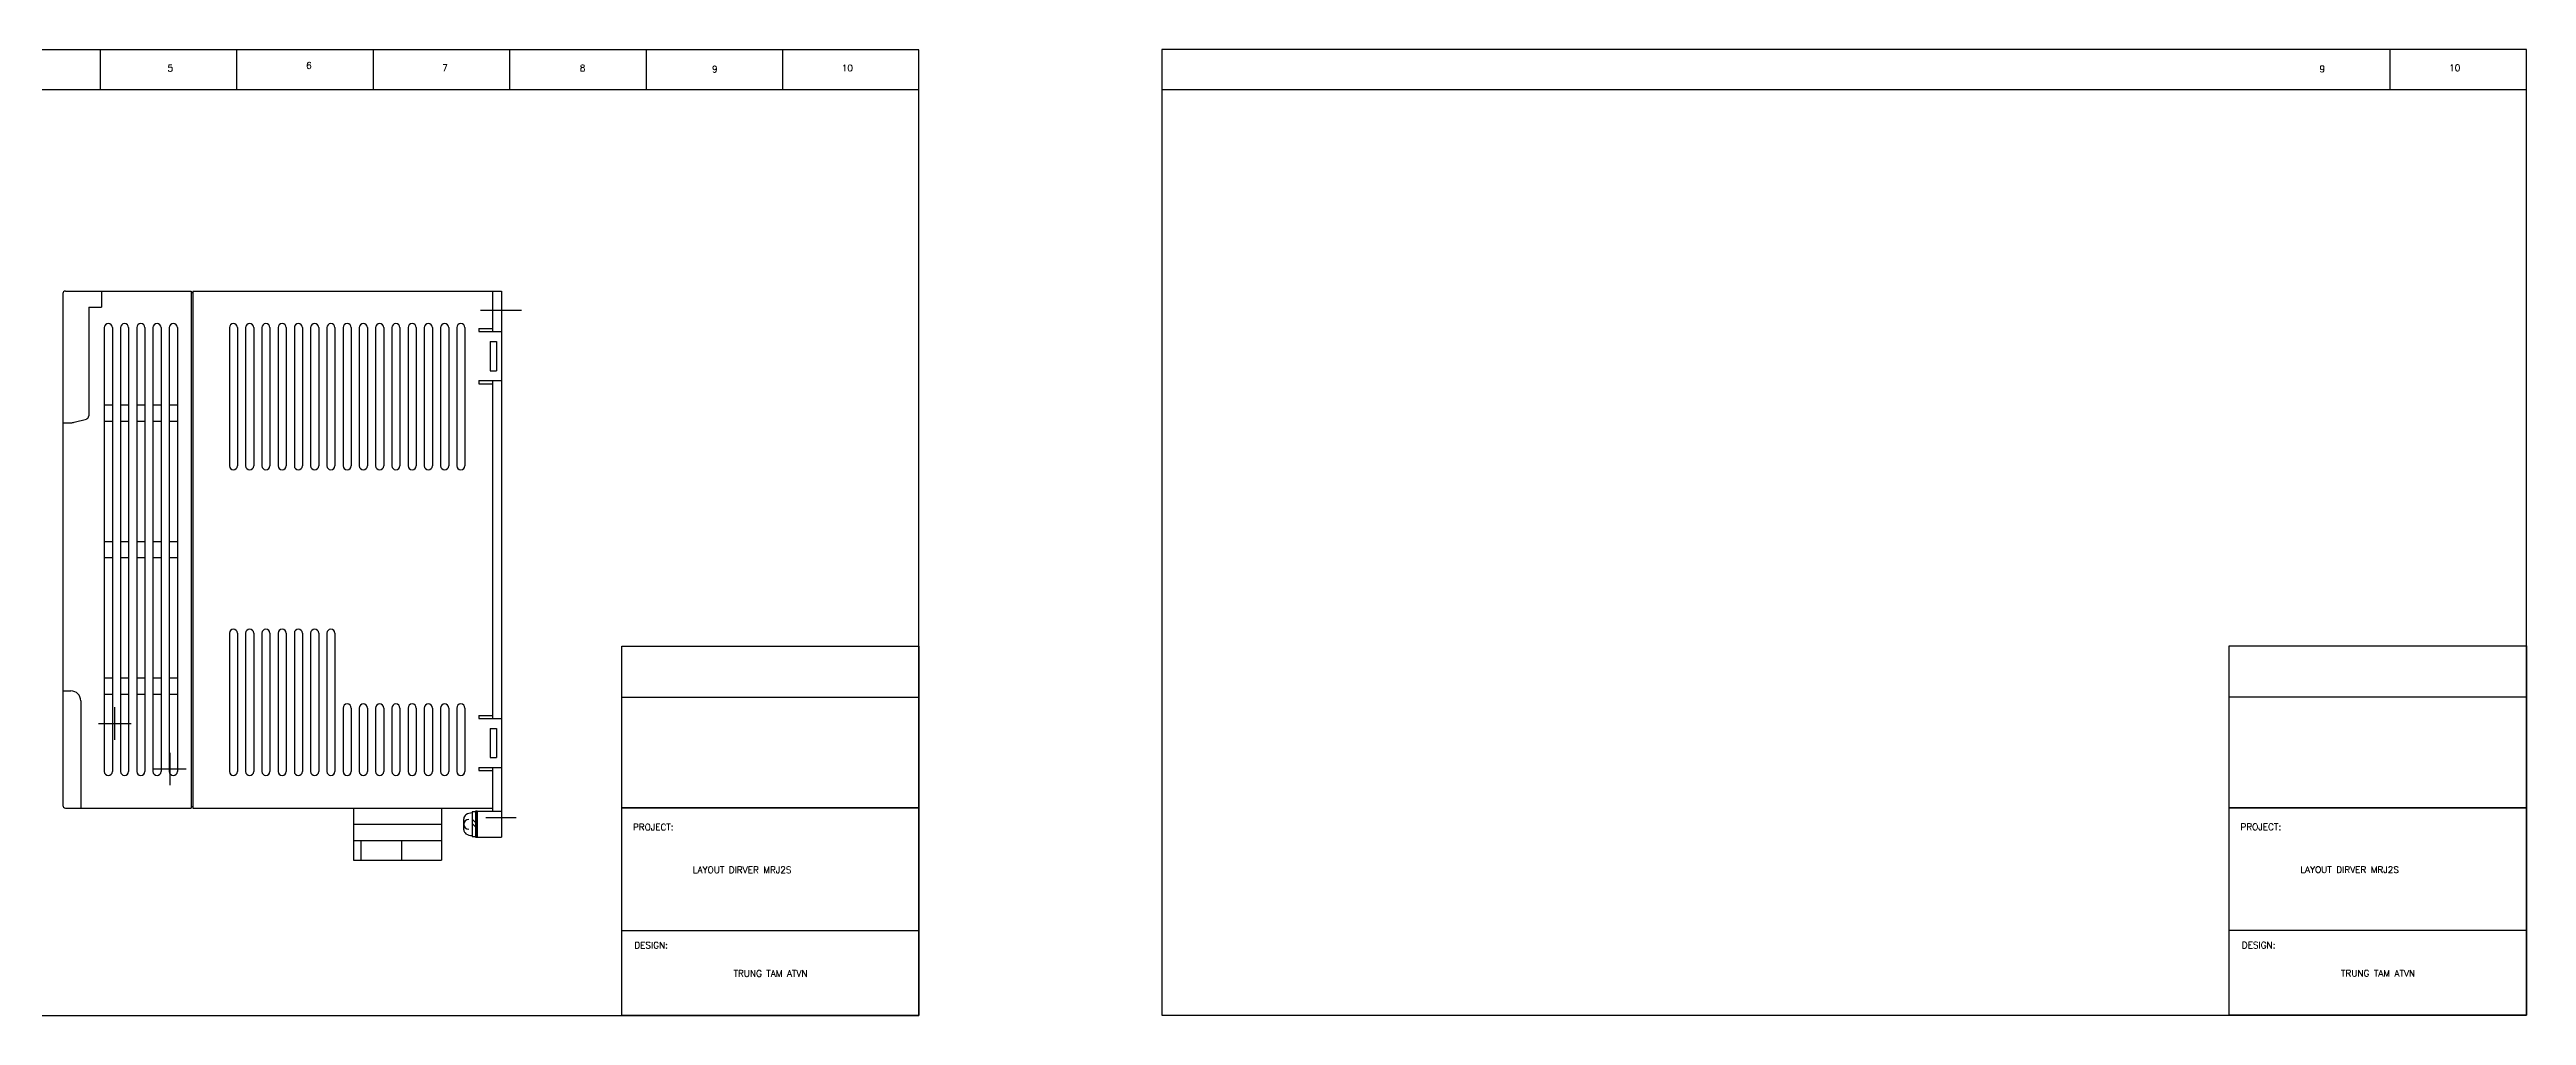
# Model space of a CAD drawing. Header units: millimetres. Extents: x -945625 to 316, y 6 to 533140.
# Drawn here: x -944942 to -944179, y 532278 to 532575 of the extents above; entities that cross this region are included whole.
import ezdxf

# ---------------------------------------------------------------- set-up
doc = ezdxf.new("R2010")
doc.units = ezdxf.units.MM
doc.header["$LTSCALE"] = 4
doc.linetypes.add('CENTER', pattern=[50.8, 31.75, -6.35, 6.35, -6.35])
for name, color, linetype in [('10', 4, 'Continuous'), ('12', 3, 'Continuous'), ('17', 6, 'CENTER')]:
    doc.layers.add(name, color=color, linetype=linetype)
doc.styles.get("Standard").update_dxf_attribs({"font": 'simplex.shx', "height": 2, "bigfont": '@extfont2.shx'})

msp = doc.modelspace()

# ---------------------------------------------------------------- linework, layer by layer
at = {"ltscale": 0.5}
for p, q in [((-944673.96, 532575.28), (-945093.96, 532575.28)), ((-944925.96, 532575.28), (-944925.96, 532562.91)), ((-944883.96, 532575.28), (-944883.96, 532562.91)), ((-944841.96, 532575.28), (-944841.96, 532562.91)), ((-944799.96, 532575.28), (-944799.96, 532562.91)), ((-944757.96, 532575.28), (-944757.96, 532562.91)), ((-944715.96, 532575.28), (-944715.96, 532562.91)), ((-944673.96, 532278.28), (-944673.96, 532575.28)), ((-944179.25, 532575.33), (-944599.25, 532575.33)), ((-944599.25, 532575.33), (-944599.25, 532278.33)), ((-944221.25, 532575.33), (-944221.25, 532562.96)), ((-944179.25, 532278.33), (-944179.25, 532575.33)), ((-944673.96, 532562.91), (-945093.96, 532562.91)), ((-944179.25, 532562.96), (-944599.25, 532562.96)), ((-945093.96, 532278.28), (-944673.96, 532278.28)), ((-944599.25, 532278.33), (-944179.25, 532278.33))]:
    msp.add_line(p, q, dxfattribs=at)
for points in [[(-944765.43, 532391.89), (-944673.96, 532391.89), (-944673.96, 532278.28), (-944765.43, 532278.28)], [(-944270.72, 532391.94), (-944179.25, 532391.94), (-944179.25, 532278.33), (-944270.72, 532278.33)], [(-944765.43, 532376.17), (-944673.96, 532376.17), (-944673.96, 532342.12), (-944765.43, 532342.12)], [(-944270.72, 532376.22), (-944179.25, 532376.22), (-944179.25, 532342.17), (-944270.72, 532342.17)], [(-944765.43, 532342.12), (-944673.96, 532342.12), (-944673.96, 532304.33), (-944765.43, 532304.33)], [(-944270.72, 532342.17), (-944179.25, 532342.17), (-944179.25, 532304.38), (-944270.72, 532304.38)]]:
    msp.add_lwpolyline(points, close=True, dxfattribs=at)
at = {"layer": '10'}
for p, q in [((-944937.44, 532500.27), (-944937.44, 532342.87)), ((-944936.64, 532501.07), (-944897.94, 532501.07)), ((-944929.44, 532496.07), (-944925.54, 532496.07)), ((-944929.44, 532496.07), (-944929.44, 532462.68)), ((-944925.54, 532501.07), (-944925.54, 532496.07)), ((-944897.94, 532501.07), (-944897.94, 532342.07)), ((-944897.94, 532500.57), (-944897.44, 532500.57)), ((-944897.44, 532501.07), (-944897.44, 532342.07)), ((-944897.44, 532501.07), (-944802.44, 532501.07)), ((-944805.24, 532501.07), (-944805.24, 532488.57)), ((-944802.44, 532501.07), (-944802.44, 532333.07)), ((-944924.69, 532489.82), (-944924.69, 532353.32)), ((-944922.19, 532489.82), (-944922.19, 532353.32)), ((-944919.69, 532489.82), (-944919.69, 532353.32)), ((-944917.19, 532489.82), (-944917.19, 532353.32)), ((-944914.69, 532489.82), (-944914.69, 532353.32)), ((-944912.19, 532489.82), (-944912.19, 532353.32)), ((-944909.69, 532489.82), (-944909.69, 532353.32)), ((-944907.19, 532489.82), (-944907.19, 532353.32)), ((-944904.69, 532489.82), (-944904.69, 532353.32)), ((-944902.19, 532489.82), (-944902.19, 532353.32)), ((-944886.19, 532489.82), (-944886.19, 532447.32)), ((-944883.69, 532489.82), (-944883.69, 532447.32)), ((-944881.19, 532489.82), (-944881.19, 532447.32)), ((-944878.69, 532489.82), (-944878.69, 532447.32)), ((-944876.19, 532489.82), (-944876.19, 532447.32)), ((-944873.69, 532489.82), (-944873.69, 532447.32)), ((-944871.19, 532489.82), (-944871.19, 532447.32)), ((-944868.69, 532489.82), (-944868.69, 532447.32)), ((-944866.19, 532489.82), (-944866.19, 532447.32)), ((-944863.69, 532489.82), (-944863.69, 532447.32)), ((-944861.19, 532489.82), (-944861.19, 532447.32)), ((-944858.69, 532489.82), (-944858.69, 532447.32)), ((-944856.19, 532489.82), (-944856.19, 532447.32)), ((-944853.69, 532489.82), (-944853.69, 532447.32)), ((-944851.19, 532489.82), (-944851.19, 532447.32)), ((-944848.69, 532489.82), (-944848.69, 532447.32)), ((-944846.19, 532489.82), (-944846.19, 532447.32)), ((-944843.69, 532489.82), (-944843.69, 532447.32)), ((-944841.19, 532489.82), (-944841.19, 532447.32)), ((-944838.69, 532489.82), (-944838.69, 532447.32)), ((-944836.19, 532489.82), (-944836.19, 532447.32)), ((-944833.69, 532489.82), (-944833.69, 532447.32)), ((-944831.19, 532489.82), (-944831.19, 532447.32)), ((-944828.69, 532489.82), (-944828.69, 532447.32)), ((-944826.19, 532489.82), (-944826.19, 532447.32)), ((-944823.69, 532489.82), (-944823.69, 532447.32)), ((-944821.19, 532489.82), (-944821.19, 532447.32)), ((-944818.69, 532489.82), (-944818.69, 532447.32)), ((-944816.19, 532489.82), (-944816.19, 532447.32)), ((-944813.69, 532489.82), (-944813.69, 532447.32)), ((-944809.44, 532489.57), (-944809.44, 532488.57)), ((-944809.44, 532489.57), (-944805.24, 532489.57)), ((-944809.44, 532488.57), (-944802.44, 532488.57)), ((-944805.94, 532485.57), (-944805.94, 532476.57)), ((-944805.94, 532485.57), (-944803.94, 532485.57)), ((-944803.94, 532485.57), (-944803.94, 532476.57)), ((-944809.44, 532473.57), (-944809.44, 532472.57)), ((-944809.44, 532473.57), (-944802.44, 532473.57)), ((-944809.44, 532472.57), (-944805.24, 532472.57)), ((-944805.94, 532476.57), (-944803.94, 532476.57)), ((-944805.24, 532473.57), (-944805.24, 532369.57)), ((-944924.69, 532466.07), (-944922.19, 532466.07)), ((-944919.69, 532466.07), (-944917.19, 532466.07)), ((-944914.69, 532466.07), (-944912.19, 532466.07)), ((-944909.69, 532466.07), (-944907.19, 532466.07)), ((-944904.69, 532466.07), (-944902.19, 532466.07)), ((-944937.44, 532460.57), (-944934.96, 532460.57)), ((-944933.93, 532460.71), (-944930.18, 532461.71)), ((-944924.69, 532461.07), (-944922.19, 532461.07)), ((-944919.69, 532461.07), (-944917.19, 532461.07)), ((-944914.69, 532461.07), (-944912.19, 532461.07)), ((-944909.69, 532461.07), (-944907.19, 532461.07)), ((-944904.69, 532461.07), (-944902.19, 532461.07)), ((-944924.69, 532424.07), (-944922.19, 532424.07)), ((-944924.69, 532419.07), (-944922.19, 532419.07)), ((-944919.69, 532424.07), (-944917.19, 532424.07)), ((-944919.69, 532419.07), (-944917.19, 532419.07)), ((-944914.69, 532424.07), (-944912.19, 532424.07)), ((-944914.69, 532419.07), (-944912.19, 532419.07)), ((-944909.69, 532424.07), (-944907.19, 532424.07)), ((-944909.69, 532419.07), (-944907.19, 532419.07)), ((-944904.69, 532424.07), (-944902.19, 532424.07)), ((-944904.69, 532419.07), (-944902.19, 532419.07)), ((-944886.19, 532395.82), (-944886.19, 532353.32)), ((-944883.69, 532395.82), (-944883.69, 532353.32)), ((-944881.19, 532395.82), (-944881.19, 532353.32)), ((-944878.69, 532395.82), (-944878.69, 532353.32)), ((-944876.19, 532395.82), (-944876.19, 532353.32)), ((-944873.69, 532395.82), (-944873.69, 532353.32)), ((-944871.19, 532395.82), (-944871.19, 532353.32)), ((-944868.69, 532395.82), (-944868.69, 532353.32)), ((-944866.19, 532395.82), (-944866.19, 532353.32)), ((-944863.69, 532395.82), (-944863.69, 532353.32)), ((-944861.19, 532395.82), (-944861.19, 532353.32)), ((-944858.69, 532395.82), (-944858.69, 532353.32)), ((-944856.19, 532395.82), (-944856.19, 532353.32)), ((-944853.69, 532395.82), (-944853.69, 532353.32)), ((-944924.69, 532382.07), (-944922.19, 532382.07)), ((-944919.69, 532382.07), (-944917.19, 532382.07)), ((-944914.69, 532382.07), (-944912.19, 532382.07)), ((-944909.69, 532382.07), (-944907.19, 532382.07)), ((-944904.69, 532382.07), (-944902.19, 532382.07)), ((-944937.44, 532378.07), (-944934.94, 532378.07)), ((-944931.94, 532375.07), (-944931.94, 532342.07)), ((-944924.69, 532377.07), (-944922.19, 532377.07)), ((-944919.69, 532377.07), (-944917.19, 532377.07)), ((-944914.69, 532377.07), (-944912.19, 532377.07)), ((-944909.69, 532377.07), (-944907.19, 532377.07)), ((-944904.69, 532377.07), (-944902.19, 532377.07)), ((-944851.19, 532372.82), (-944851.19, 532353.32)), ((-944848.69, 532372.82), (-944848.69, 532353.32)), ((-944846.19, 532372.82), (-944846.19, 532353.32)), ((-944843.69, 532372.82), (-944843.69, 532353.32)), ((-944841.19, 532372.82), (-944841.19, 532353.32)), ((-944838.69, 532372.82), (-944838.69, 532353.32)), ((-944836.19, 532372.82), (-944836.19, 532353.32)), ((-944833.69, 532372.82), (-944833.69, 532353.32)), ((-944831.19, 532372.82), (-944831.19, 532353.32)), ((-944828.69, 532372.82), (-944828.69, 532353.32)), ((-944826.19, 532372.82), (-944826.19, 532353.32)), ((-944823.69, 532372.82), (-944823.69, 532353.32)), ((-944821.19, 532372.82), (-944821.19, 532353.32)), ((-944818.69, 532372.82), (-944818.69, 532353.32)), ((-944816.19, 532372.82), (-944816.19, 532353.32)), ((-944813.69, 532372.82), (-944813.69, 532353.32)), ((-944809.44, 532370.57), (-944805.24, 532370.57)), ((-944809.44, 532370.57), (-944809.44, 532369.57)), ((-944809.44, 532369.57), (-944802.44, 532369.57)), ((-944805.94, 532366.57), (-944803.94, 532366.57)), ((-944805.94, 532366.57), (-944805.94, 532357.57)), ((-944803.94, 532366.57), (-944803.94, 532357.57)), ((-944809.44, 532354.57), (-944802.44, 532354.57)), ((-944809.44, 532354.57), (-944809.44, 532353.57)), ((-944809.44, 532353.57), (-944805.24, 532353.57)), ((-944805.94, 532357.57), (-944803.94, 532357.57)), ((-944805.24, 532354.57), (-944805.24, 532341.07)), ((-944936.64, 532342.07), (-944897.94, 532342.07)), ((-944897.94, 532342.57), (-944897.44, 532342.57)), ((-944897.44, 532342.07), (-944805.24, 532342.07)), ((-944847.94, 532342.07), (-944847.94, 532326.07)), ((-944847.94, 532337.07), (-944820.94, 532337.07)), ((-944820.94, 532342.07), (-944820.94, 532326.07)), ((-944814.04, 532335.4), (-944814.04, 532338.74)), ((-944814.04, 532337.07), (-944814.04, 532337.07)), ((-944811.44, 532340.87), (-944811.44, 532340.57)), ((-944810.44, 532340.87), (-944811.44, 532340.87)), ((-944811.44, 532340.57), (-944811.44, 532333.57)), ((-944811.44, 532338.6), (-944810.44, 532337.6)), ((-944811.44, 532337.26), (-944810.44, 532336.26)), ((-944810.44, 532341.07), (-944810.44, 532333.07)), ((-944809.94, 532341.07), (-944810.44, 532341.07)), ((-944809.94, 532333.07), (-944809.94, 532341.07)), ((-944809.94, 532341.07), (-944802.44, 532341.07)), ((-944809.94, 532341.07), (-944809.94, 532333.07)), ((-944847.94, 532332.07), (-944820.94, 532332.07)), ((-944845.69, 532332.07), (-944845.69, 532326.07)), ((-944833.19, 532332.07), (-944833.19, 532326.07)), ((-944811.44, 532333.57), (-944811.44, 532333.27)), ((-944811.44, 532333.27), (-944810.44, 532333.27)), ((-944810.44, 532333.07), (-944809.94, 532333.07)), ((-944809.94, 532333.07), (-944802.44, 532333.07)), ((-944847.94, 532326.07), (-944845.69, 532326.07)), ((-944845.69, 532326.07), (-944833.19, 532326.07)), ((-944833.19, 532326.07), (-944820.94, 532326.07))]:
    msp.add_line(p, q, dxfattribs=at)
for centre, radius, start, end in [((-944936.64, 532500.27), 0.8, 90, 180), ((-944923.44, 532489.82), 1.25, 0, 180), ((-944918.44, 532489.82), 1.25, 0, 180), ((-944913.44, 532489.82), 1.25, 0, 180), ((-944908.44, 532489.82), 1.25, 0, 180), ((-944903.44, 532489.82), 1.25, 0, 180), ((-944884.94, 532489.82), 1.25, 0, 180), ((-944879.94, 532489.82), 1.25, 0, 180), ((-944874.94, 532489.82), 1.25, 0, 180), ((-944869.94, 532489.82), 1.25, 0, 180), ((-944864.94, 532489.82), 1.25, 0, 180), ((-944859.94, 532489.82), 1.25, 0, 180), ((-944854.94, 532489.82), 1.25, 0, 180), ((-944849.94, 532489.82), 1.25, 0, 180), ((-944844.94, 532489.82), 1.25, 0, 180), ((-944839.94, 532489.82), 1.25, 0, 180), ((-944834.94, 532489.82), 1.25, 0, 180), ((-944829.94, 532489.82), 1.25, 0, 180), ((-944824.94, 532489.82), 1.25, 0, 180), ((-944819.94, 532489.82), 1.25, 0, 180), ((-944814.94, 532489.82), 1.25, 0, 180), ((-944934.96, 532464.57), 4, 270, 285), ((-944930.44, 532462.68), 1, 285, 0), ((-944884.94, 532447.32), 1.25, 180, 0), ((-944879.94, 532447.32), 1.25, 180, 0), ((-944874.94, 532447.32), 1.25, 180, 0), ((-944869.94, 532447.32), 1.25, 180, 0), ((-944864.94, 532447.32), 1.25, 180, 0), ((-944859.94, 532447.32), 1.25, 180, 0), ((-944854.94, 532447.32), 1.25, 180, 0), ((-944849.94, 532447.32), 1.25, 180, 0), ((-944844.94, 532447.32), 1.25, 180, 0), ((-944839.94, 532447.32), 1.25, 180, 0), ((-944834.94, 532447.32), 1.25, 180, 0), ((-944829.94, 532447.32), 1.25, 180, 0), ((-944824.94, 532447.32), 1.25, 180, 0), ((-944819.94, 532447.32), 1.25, 180, 0), ((-944814.94, 532447.32), 1.25, 180, 0), ((-944884.94, 532395.82), 1.25, 0, 180), ((-944879.94, 532395.82), 1.25, 0, 180), ((-944874.94, 532395.82), 1.25, 0, 180), ((-944869.94, 532395.82), 1.25, 0, 180), ((-944864.94, 532395.82), 1.25, 0, 180), ((-944859.94, 532395.82), 1.25, 0, 180), ((-944854.94, 532395.82), 1.25, 0, 180), ((-944934.94, 532375.07), 3, 0, 90), ((-944849.94, 532372.82), 1.25, 0, 180), ((-944844.94, 532372.82), 1.25, 0, 180), ((-944839.94, 532372.82), 1.25, 0, 180), ((-944834.94, 532372.82), 1.25, 0, 180), ((-944829.94, 532372.82), 1.25, 0, 180), ((-944824.94, 532372.82), 1.25, 0, 180), ((-944819.94, 532372.82), 1.25, 0, 180), ((-944814.94, 532372.82), 1.25, 0, 180), ((-944923.44, 532353.32), 1.25, 180, 0), ((-944918.44, 532353.32), 1.25, 180, 0), ((-944913.44, 532353.32), 1.25, 180, 0), ((-944908.44, 532353.32), 1.25, 180, 0), ((-944903.44, 532353.32), 1.25, 180, 0), ((-944884.94, 532353.32), 1.25, 180, 0), ((-944879.94, 532353.32), 1.25, 180, 0), ((-944874.94, 532353.32), 1.25, 180, 0), ((-944869.94, 532353.32), 1.25, 180, 0), ((-944864.94, 532353.32), 1.25, 180, 0), ((-944859.94, 532353.32), 1.25, 180, 0), ((-944854.94, 532353.32), 1.25, 180, 0), ((-944849.94, 532353.32), 1.25, 180, 0), ((-944844.94, 532353.32), 1.25, 180, 0), ((-944839.94, 532353.32), 1.25, 180, 0), ((-944834.94, 532353.32), 1.25, 180, 0), ((-944829.94, 532353.32), 1.25, 180, 0), ((-944824.94, 532353.32), 1.25, 180, 0), ((-944819.94, 532353.32), 1.25, 180, 0), ((-944814.94, 532353.32), 1.25, 180, 0), ((-944936.64, 532342.87), 0.8, 180, 270), ((-944812.54, 532338.74), 1.5, 123.36701, 180), ((-944812.54, 532337.07), 1.5, 90, 180), ((-944812.54, 532337.07), 1.5, 180, 270), ((-944812.54, 532335.4), 1.5, 180, 236.63299), ((-944811.44, 532337.07), 3.5, 90, 123.36701), ((-944811.44, 532337.07), 3.5, 236.63299, 270)]:
    msp.add_arc(centre, radius, start, end, dxfattribs=at)
at = {"layer": '12'}
for p, q in [((-944796.28, 532495.07), (-944808.95, 532495.07)), ((-944797.95, 532339.07), (-944807.28, 532339.07))]:
    msp.add_line(p, q, dxfattribs=at)
at = {"layer": '17'}
for p, q in [((-944926.44, 532368.07), (-944916.44, 532368.07)), ((-944921.44, 532363.07), (-944921.44, 532373.07)), ((-944904.44, 532349.07), (-944904.44, 532359.07)), ((-944909.44, 532354.07), (-944899.44, 532354.07))]:
    msp.add_line(p, q, dxfattribs=at)

# ---------------------------------------------------------------- texts
at = {"char_height": 2, "attachment_point": 1}
for s, width, insert in [('6', 5.6768, (-944862.54, 532571.44)), ('5', 5.6768, (-944905.21, 532570.63)), ('7', 5.6768, (-944820.68, 532570.7)), ('8', 5.6768, (-944778.33, 532570.64)), ('9', 5.6768, (-944737.65, 532570.32)), ('10', 5.6768, (-944697.74, 532570.66)), ('9', 5.6768, (-944242.94, 532570.37)), ('10', 5.6768, (-944203.03, 532570.7)), ('PROJECT:', 14.1535, (-944761.98, 532337.21)), ('PROJECT:', 14.1535, (-944267.27, 532337.26)), ('DESIGN:', 13.7325, (-944761.57, 532300.86)), ('DESIGN:', 13.7325, (-944266.87, 532300.9)), ('TRUNG TAM ATVN', 55.3936, (-944731.04, 532292.2)), ('TRUNG TAM ATVN', 55.3936, (-944236.33, 532292.25))]:
    msp.add_mtext_dynamic_manual_height_columns(s, width=width, gutter_width=10, heights=[0], dxfattribs=dict(at, insert=insert))
at = {"ltscale": 0.5, "char_height": 2, "attachment_point": 1}
for insert in [(-944743.56, 532324.06), (-944248.85, 532324.11)]:
    msp.add_mtext_dynamic_manual_height_columns('LAYOUT DIRVER MRJ2S', width=68.6278, gutter_width=10, heights=[0], dxfattribs=dict(at, insert=insert))

doc.saveas('drawing.dxf')
